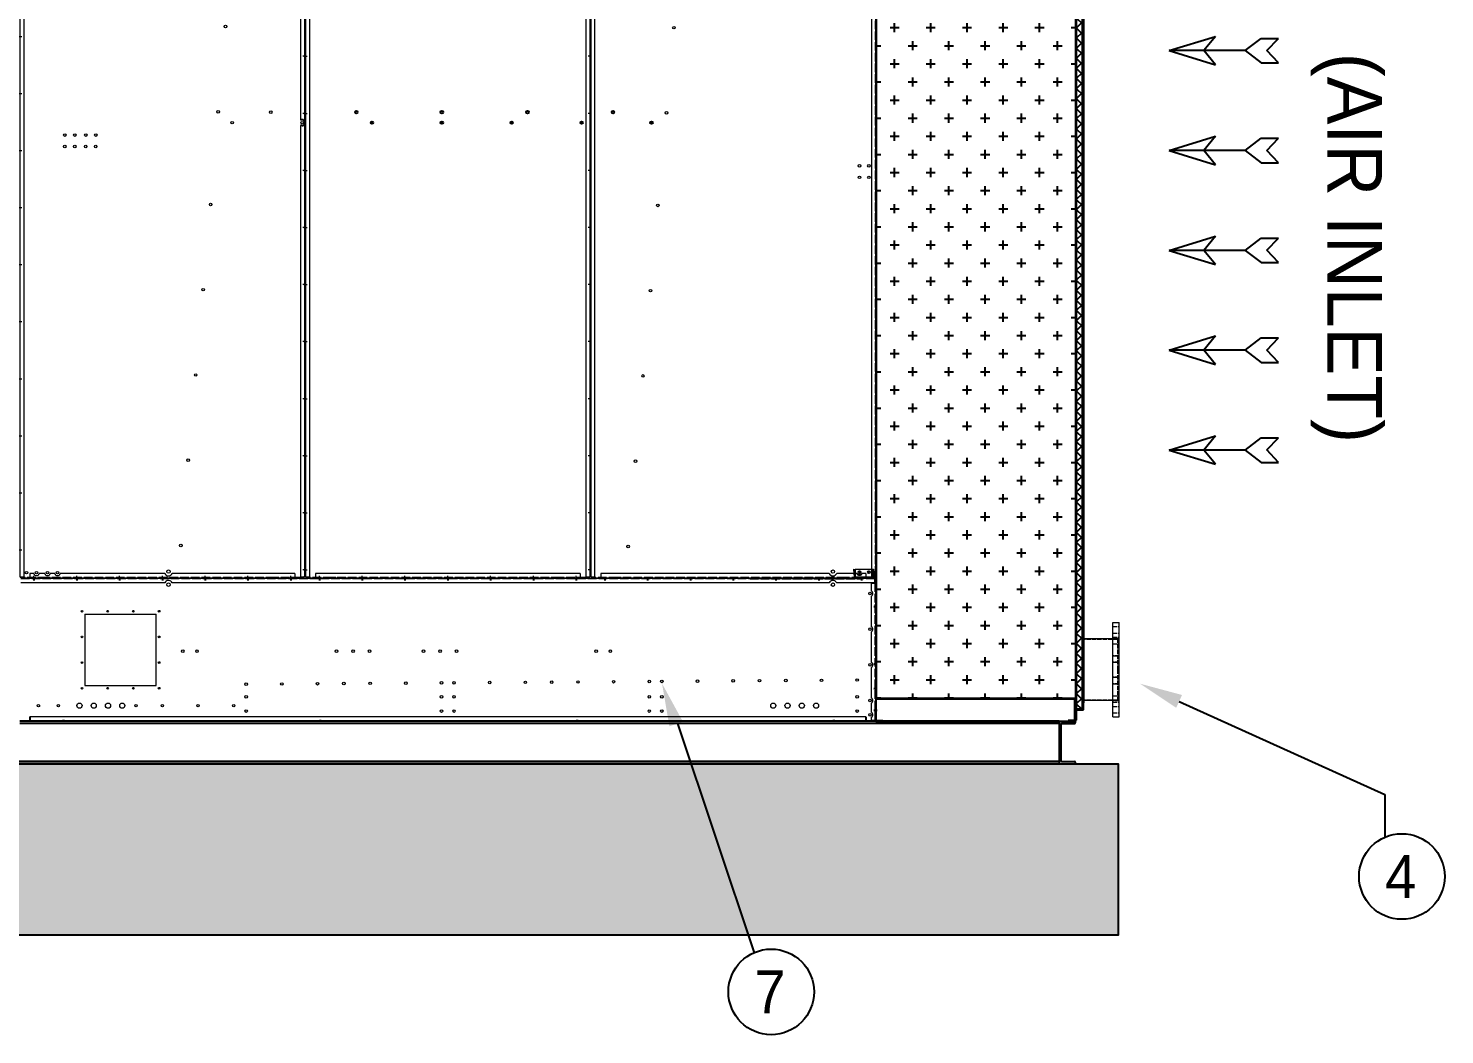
# Model space of a CAD drawing. Header units: millimetres. Extents: x 2711 to 34823, y 3042 to 25750.
# Drawn here: x 16292 to 21257, y 9750 to 13278 of the extents above; entities that cross this region are included whole.
import ezdxf
from ezdxf import colors
from ezdxf.entities.mleader import LeaderData, LeaderLine
from ezdxf.enums import TextEntityAlignment as Align
from ezdxf.math import Vec2, Vec3

# ---------------------------------------------------------------- set-up
doc = ezdxf.new("R2010")
doc.units = ezdxf.units.MM
doc.linetypes.add('DASHED', pattern=[15, 12, -3])
for name, color, linetype in [('냉각탑_dim', 1, 'Continuous'), ('냉각탑_text', 3, 'Continuous'), ('냉각탑_기초', 23, 'Continuous'), ('냉각탑_찬넬방진', 1, 'Continuous')]:
    doc.layers.add(name, color=color, linetype=linetype)
doc.styles.get("Standard").update_dxf_attribs({"font": 'arial.ttf'})
doc.styles.add('돋움', font='Dotum.ttf')

# ---------------------------------------------------------------- blocks, each defined once
blk = doc.blocks.new('화살표 IN OUT')
at = {"layer": '냉각탑_dim'}
for p, q in [((-163.5, 50), (-121.5, 0)), ((0, 0), (-163.5, 50)), ((-322.7, 43), (-383.9, 43)), ((-343.1, 0.5), (-383.9, 43)), ((-383.9, -43), (-343.1, 0.5)), ((-266.4, 0), (-322.7, 43)), ((-266.4, 0), (-322.7, -43)), ((-266.4, 0), (0, 0)), ((-163.5, -50), (-121.5, 0)), ((0, 0), (-163.5, -50)), ((-322.7, -43), (-383.9, -43))]:
    blk.add_line(p, q, dxfattribs=at)
blk = doc.blocks.new('A$C579358C4')
at = {"color": 7, "lineweight": 13, "ltscale": 0.055146}
blk.add_line((2.3, 30.2), (0, 3.8), dxfattribs=at)
at = {"color": 7, "lineweight": 13, "ltscale": 0.035719}
blk.add_line((3.5, 20.7), (2, 3.6), dxfattribs=at)
at = {"color": 7, "lineweight": 13, "ltscale": 0.004167}
for p, q in [((4.3, 30), (2.3, 30.2)), ((72.6, 29.8), (70.6, 30))]:
    blk.add_line(p, q, dxfattribs=at)
at = {"color": 7, "lineweight": 13, "ltscale": 0.13159}
for p, q in [((66.7, 30), (3.5, 30)), ((66.7, 0), (3.5, 0))]:
    blk.add_line(p, q, dxfattribs=at)
at = {"color": 7, "lineweight": 13, "ltscale": 0.055208}
for p, q in [((3.5, 3.5), (3.5, 30)), ((66.7, 3.5), (66.7, 30)), ((66.7, 30), (66.7, 3.5))]:
    blk.add_line(p, q, dxfattribs=at)
at = {"color": 7, "linetype": 'DASHED', "lineweight": 13, "ltscale": 0.055208}
blk.add_line((3.5, 30), (3.5, 3.5), dxfattribs=at)
at = {"color": 7, "linetype": 'DASHED', "lineweight": 13, "ltscale": 0.001633}
blk.add_line((4.3, 30), (3.5, 30), dxfattribs=at)
at = {"color": 7, "linetype": 'DASHED', "lineweight": 13, "ltscale": 0.019427}
blk.add_line((4.3, 30), (3.5, 20.7), dxfattribs=at)
at = {"color": 7, "lineweight": 13, "ltscale": 0.007292}
for p, q in [((3.5, 3.5), (3.5, 0)), ((66.7, 3.5), (66.7, 0))]:
    blk.add_line(p, q, dxfattribs=at)
at = {"color": 7, "linetype": 'DASHED', "lineweight": 13, "ltscale": 0.003125}
blk.add_line((3.5, 2), (3.5, 3.5), dxfattribs=at)
at = {"color": 7, "linetype": 'DASHED', "lineweight": 13, "ltscale": 0.13159}
blk.add_line((3.5, 2), (66.7, 2), dxfattribs=at)
at = {"color": 7, "linetype": 'DASHED', "lineweight": 13, "ltscale": 0.004167}
for p, q in [((3.5, 0), (3.5, 2)), ((25, 0), (25, 2)), ((25, 0), (25, 2)), ((25, 0), (25, 2)), ((25, 0), (25, 2)), ((25, 0), (25, 2)), ((25, 0), (25, 2)), ((25, 0), (25, 2)), ((25, 0), (25, 2)), ((25, 0), (25, 2)), ((25, 0), (25, 2)), ((25, 0), (25, 2)), ((45, 0), (45, 2)), ((45, 0), (45, 2)), ((45, 0), (45, 2)), ((45, 0), (45, 2)), ((45, 0), (45, 2)), ((45, 0), (45, 2)), ((45, 0), (45, 2)), ((45, 0), (45, 2)), ((45, 0), (45, 2)), ((45, 0), (45, 2)), ((45, 0), (45, 2)), ((66.7, 0), (66.7, 2)), ((71.4, 16.7), (69.4, 16.8)), ((71.4, 16.7), (69.4, 16.8)), ((72, 22.6), (70, 22.8)), ((72, 22.6), (70, 22.8))]:
    blk.add_line(p, q, dxfattribs=at)
at = {"color": 7, "lineweight": 13, "ltscale": 0.129957}
blk.add_line((66.7, 30), (4.3, 30), dxfattribs=at)
at = {"color": 7, "lineweight": 13, "ltscale": 0.003125}
blk.add_line((66.7, 2), (66.7, 3.5), dxfattribs=at)
at = {"color": 7, "lineweight": 13, "ltscale": 0.000261465}
for p, q in [((66.8, 2), (66.7, 2)), ((66.7, 0), (66.8, 0))]:
    blk.add_line(p, q, dxfattribs=at)
at = {"color": 7, "lineweight": 13, "ltscale": 0.055693}
for p, q in [((70.6, 30), (68.3, 3.4)), ((72.6, 29.8), (70.3, 3.2))]:
    blk.add_line(p, q, dxfattribs=at)
at = {"color": 7, "lineweight": 13}
for centre in [(18.5, 20), (51.7, 20)]:
    blk.add_circle(centre, 3, dxfattribs=at)
for centre, radius, start, end in [((3.5, 3.5), 3.5, 175, 270), ((3.5, 3.5), 1.5, 175, 270), ((66.8, 3.5), 1.5, 270, 355), ((66.8, 3.5), 3.5, 270, 355)]:
    blk.add_arc(centre, radius, start, end, dxfattribs=at)
blk = doc.blocks.new('A$C66D76F0F')
at = {"color": 7, "lineweight": 13, "ltscale": 2.5}
for p, q in [((5, 2857.9), (8.1, 2857.9)), ((5, 2857.9), (5, 8.1)), ((8.1, 2861), (8.1, 2859.4)), ((21.6, 2861), (8.1, 2861)), ((8.1, 2859.4), (8.1, 2857.9)), ((8.1, 2859.4), (21.6, 2859.4)), ((20, 2857.9), (8.1, 2857.9)), ((20, 2774), (20, 2857.9)), ((21.6, 2861), (987.4, 2861)), ((21.6, 2861), (21.6, 2857.9)), ((21.6, 2846), (21.6, 2857.9)), ((987.4, 2846), (21.6, 2846)), ((1000.9, 2861), (987.4, 2861)), ((987.4, 2861), (987.4, 2857.9)), ((987.4, 2859.4), (1000.9, 2859.4)), ((987.4, 2846), (987.4, 2857.9)), ((989, 2857.9), (989, 1610.4)), ((1000.9, 2857.9), (989, 2857.9)), ((1000.9, 2861), (1000.9, 2859.4)), ((1000.9, 2859.4), (1000.9, 2857.9)), ((1004, 2857.9), (1000.9, 2857.9)), ((1004, 8.1), (1004, 2857.9)), ((20, 8.1), (20, 2758)), ((989, 1590.4), (989, 8.1)), ((5, 8.1), (8.1, 8.1)), ((8.1, 8.1), (20, 8.1)), ((8.1, 6.6), (8.1, 8.1)), ((8.1, 5), (8.1, 6.6)), ((21.6, 6.6), (8.1, 6.6)), ((8.1, 5), (21.6, 5)), ((21.6, 5), (98.3, 5)), ((53.9, 20), (40, 20)), ((40, 20), (40, 5)), ((92.3, 20), (73, 20)), ((105, 6.6), (98.3, 6.6)), ((105, 5), (98.3, 5)), ((111.7, 6.6), (105, 6.6)), ((111.7, 5), (105, 5)), ((127.3, 20), (111.4, 20)), ((111.7, 5), (897.3, 5)), ((512.7, 20), (146.4, 20)), ((969, 20), (539.3, 20)), ((904, 6.6), (897.3, 6.6)), ((904, 5), (897.3, 5)), ((910.7, 6.6), (904, 6.6)), ((910.7, 5), (904, 5)), ((910.7, 5), (987.4, 5)), ((969, 20), (969, 5)), ((1000.9, 6.6), (987.4, 6.6)), ((987.4, 5), (1000.9, 5)), ((989, 8.1), (1000.9, 8.1)), ((1000.9, 6.6), (1000.9, 8.1)), ((1004, 8.1), (1000.9, 8.1)), ((1000.9, 5), (1000.9, 6.6))]:
    blk.add_line(p, q, dxfattribs=at)
at = {"color": 7, "linetype": 'DASHED', "lineweight": 13, "ltscale": 2.5}
for p, q in [((6.6, 8.1), (6.6, 2857.9)), ((21.6, 2859.4), (987.4, 2859.4)), ((50, 2859.4), (50, 2861)), ((59, 2859.4), (59, 2861)), ((200, 2859.4), (200, 2861)), ((209, 2859.4), (209, 2861)), ((350, 2859.4), (350, 2861)), ((359, 2859.4), (359, 2861)), ((500, 2859.4), (500, 2861)), ((509, 2859.4), (509, 2861)), ((650, 2859.4), (650, 2861)), ((659, 2859.4), (659, 2861)), ((800, 2859.4), (800, 2861)), ((809, 2859.4), (809, 2861)), ((950, 2859.4), (950, 2861)), ((959, 2859.4), (959, 2861)), ((1002.4, 2857.9), (1002.4, 8.1)), ((1002.4, 2836), (1004, 2836)), ((1002.4, 2830), (1004, 2830)), ((1002.4, 2636), (1004, 2636)), ((1002.4, 2630), (1004, 2630)), ((5, 2507.5), (6.6, 2507.5)), ((5, 2498.5), (6.6, 2498.5)), ((1002.4, 2436), (1004, 2436)), ((1002.4, 2430), (1004, 2430)), ((5, 2307.5), (6.6, 2307.5)), ((5, 2298.5), (6.6, 2298.5)), ((1002.4, 2236), (1004, 2236)), ((1002.4, 2230), (1004, 2230)), ((5, 2107.5), (6.6, 2107.5)), ((5, 2098.5), (6.6, 2098.5)), ((1002.4, 2036), (1004, 2036)), ((1002.4, 2030), (1004, 2030)), ((5, 1907.5), (6.6, 1907.5)), ((5, 1898.5), (6.6, 1898.5)), ((1002.4, 1836), (1004, 1836)), ((1002.4, 1830), (1004, 1830)), ((5, 1707.5), (6.6, 1707.5)), ((5, 1698.5), (6.6, 1698.5)), ((1002.4, 1636), (1004, 1636)), ((1002.4, 1630), (1004, 1630)), ((5, 1507.5), (6.6, 1507.5)), ((5, 1498.5), (6.6, 1498.5)), ((1002.4, 1436), (1004, 1436)), ((1002.4, 1430), (1004, 1430)), ((5, 1307.5), (6.6, 1307.5)), ((5, 1298.5), (6.6, 1298.5)), ((1002.4, 1236), (1004, 1236)), ((1002.4, 1230), (1004, 1230)), ((5, 1107.5), (6.6, 1107.5)), ((5, 1098.5), (6.6, 1098.5)), ((1002.4, 1036), (1004, 1036)), ((1002.4, 1030), (1004, 1030)), ((5, 907.5), (6.6, 907.5)), ((5, 898.5), (6.6, 898.5)), ((1002.4, 836), (1004, 836)), ((1002.4, 830), (1004, 830)), ((5, 707.5), (6.6, 707.5)), ((5, 698.5), (6.6, 698.5)), ((1002.4, 636), (1004, 636)), ((1002.4, 630), (1004, 630)), ((5, 507.5), (6.6, 507.5)), ((5, 498.5), (6.6, 498.5)), ((1002.4, 436), (1004, 436)), ((1002.4, 430), (1004, 430)), ((5, 307.5), (6.6, 307.5)), ((5, 298.5), (6.6, 298.5)), ((1002.4, 236), (1004, 236)), ((1002.4, 230), (1004, 230)), ((5, 107.5), (6.6, 107.5)), ((5, 98.5), (6.6, 98.5)), ((98.3, 6.6), (21.6, 6.6)), ((50, 5), (50, 6.6)), ((59, 5), (59, 6.6)), ((897.3, 6.6), (111.7, 6.6)), ((200, 5), (200, 6.6)), ((209, 5), (209, 6.6)), ((350, 5), (350, 6.6)), ((359, 5), (359, 6.6)), ((500, 5), (500, 6.6)), ((509, 5), (509, 6.6)), ((650, 5), (650, 6.6)), ((659, 5), (659, 6.6)), ((800, 5), (800, 6.6)), ((809, 5), (809, 6.6)), ((987.4, 6.6), (910.7, 6.6)), ((950, 5), (950, 6.6)), ((959, 5), (959, 6.6)), ((1002.4, 36), (1004, 36)), ((1002.4, 30), (1004, 30))]:
    blk.add_line(p, q, dxfattribs=at)
at = {"color": 7, "lineweight": 5}
for p, q in [((54.5, 2866), (54.5, 2854.4)), ((204.5, 2866), (204.5, 2854.4)), ((354.5, 2866), (354.5, 2854.4)), ((504.5, 2866), (504.5, 2854.4)), ((654.5, 2866), (654.5, 2854.4)), ((804.5, 2866), (804.5, 2854.4)), ((954.5, 2866), (954.5, 2854.4)), ((1009, 2833), (997.4, 2833)), ((0, 2703), (11.6, 2703)), ((1009, 2633), (997.4, 2633)), ((0, 2503), (11.6, 2503)), ((1009, 2433), (997.4, 2433)), ((0, 2303), (11.6, 2303)), ((1009, 2233), (997.4, 2233)), ((0, 2103), (11.6, 2103)), ((1009, 2033), (997.4, 2033)), ((0, 1903), (11.6, 1903)), ((1009, 1833), (997.4, 1833)), ((0, 1703), (11.6, 1703)), ((1009, 1633), (997.4, 1633)), ((0, 1503), (11.6, 1503)), ((1009, 1433), (997.4, 1433)), ((0, 1303), (11.6, 1303)), ((1009, 1233), (997.4, 1233)), ((0, 1103), (11.6, 1103)), ((1009, 1033), (997.4, 1033)), ((0, 903), (11.6, 903)), ((1009, 833), (997.4, 833)), ((0, 703), (11.6, 703)), ((1009, 633), (997.4, 633)), ((0, 503), (11.6, 503)), ((1009, 433), (997.4, 433)), ((0, 303), (11.6, 303)), ((1009, 233), (997.4, 233)), ((0, 103), (11.6, 103)), ((54.5, 0), (54.5, 11.6)), ((204.5, 0), (204.5, 11.6)), ((354.5, 0), (354.5, 11.6)), ((504.5, 0), (504.5, 11.6)), ((654.5, 0), (654.5, 11.6)), ((804.5, 0), (804.5, 11.6)), ((954.5, 0), (954.5, 11.6)), ((1009, 33), (997.4, 33))]:
    blk.add_line(p, q, dxfattribs=at)
at = {"color": 7, "ltscale": 2.5}
for p, q in [((994.4, 1610.4), (989, 1610.4)), ((994.4, 1590.4), (989, 1590.4))]:
    blk.add_line(p, q, dxfattribs=at)
at = {"color": 7, "lineweight": 13, "ltscale": 2.5}
for centre, radius in [((804.6, 2833.9), 4.5), ((778.4, 2535.1), 4.5), ((752.3, 2236.2), 4.5), ((726.1, 1937.4), 4.5), ((700, 1638.5), 4.5), ((884.4, 1637.4), 4.5), ((749.4, 1600.4), 4.5), ((994.4, 1600.4), 4.5), ((673.7, 1313.8), 4.5), ((647.5, 1015), 4.5), ((621.4, 716.1), 4.5), ((595.2, 417.3), 4.5), ((569.1, 118.4), 4.5), ((526, 27), 6), ((526, 27), 6)]:
    blk.add_circle(centre, radius, dxfattribs=at)
at = {"color": 7}
for centre in [(598.5, 2813.5), (645, 2813.5)]:
    blk.add_circle(centre, 4.5, dxfattribs=at)
at = {"color": 7, "lineweight": 13}
for centre in [(26, 2766), (62.3, 2715.9), (157.9, 2686.4), (253.4, 2656.9), (344, 2644), (257.2, 2601), (292.2, 2601), (330.6, 2601), (365.6, 2601), (162.7, 1557), (197.7, 1557), (236.1, 1557), (271.1, 1557), (162.4, 1517), (197.4, 1517), (235.8, 1517), (270.8, 1517), (28.5, 23), (63.5, 23), (101.9, 23), (136.9, 23)]:
    blk.add_circle(centre, 4.5, dxfattribs=at)
at = {"color": 7, "lineweight": 13, "ltscale": 2.5}
for centre, radius, start, end in [((26, 2766), 10, 126.8725, 233.1275), ((526, 27), 15, 207.8181, 332.1819)]:
    blk.add_arc(centre, radius, start, end, dxfattribs=at)
at = {"color": 7, "ltscale": 2.5}
for centre, start, end in [((994.4, 1600.4), 16.262, 90), ((994.4, 1600.4), 270, 343.738), ((1013.6, 1600.4), 163.738, 196.262)]:
    blk.add_arc(centre, 10, start, end, dxfattribs=at)
at = {"color": 7, "lineweight": 5}
for centre in [(63.5, 23), (101.9, 23), (136.9, 23)]:
    blk.add_arc(centre, 10, 197.4609, 342.5391, dxfattribs=at)
blk = doc.blocks.new('A$C7131374D')
at = {"color": 7, "lineweight": 13, "ltscale": 2.5}
for p, q in [((0, 2852.9), (3.1, 2852.9)), ((0, 2852.9), (0, 3.1)), ((16.6, 2856), (3.1, 2856)), ((3.1, 2856), (3.1, 2854.4)), ((3.1, 2854.4), (16.6, 2854.4)), ((3.1, 2854.4), (3.1, 2852.9)), ((15, 2852.9), (3.1, 2852.9)), ((15, 3.1), (15, 2852.9)), ((16.6, 2856), (982.4, 2856)), ((16.6, 2856), (16.6, 2852.9)), ((16.6, 2841), (16.6, 2852.9)), ((982.4, 2841), (16.6, 2841)), ((995.9, 2856), (982.4, 2856)), ((982.4, 2856), (982.4, 2852.9)), ((982.4, 2854.4), (995.9, 2854.4)), ((982.4, 2841), (982.4, 2852.9)), ((984, 2852.9), (984, 3.1)), ((995.9, 2852.9), (984, 2852.9)), ((995.9, 2856), (995.9, 2854.4)), ((995.9, 2854.4), (995.9, 2852.9)), ((999, 2852.9), (995.9, 2852.9)), ((999, 3.1), (999, 2852.9)), ((0, 3.1), (3.1, 3.1)), ((3.1, 3.1), (15, 3.1)), ((3.1, 1.6), (3.1, 3.1)), ((3.1, 0), (3.1, 1.6)), ((16.6, 1.6), (3.1, 1.6)), ((3.1, 0), (16.6, 0)), ((16.6, 0), (93.3, 0)), ((835.7, 15), (35, 15)), ((35, 15), (35, 0)), ((100, 1.6), (93.3, 1.6)), ((100, 0), (93.3, 0)), ((106.7, 1.6), (100, 1.6)), ((106.7, 0), (100, 0)), ((106.7, 0), (892.3, 0)), ((933.4, 15), (862.3, 15)), ((899, 1.6), (892.3, 1.6)), ((899, 0), (892.3, 0)), ((905.7, 1.6), (899, 1.6)), ((905.7, 0), (899, 0)), ((905.7, 0), (982.4, 0)), ((964, 15), (950.7, 15)), ((964, 15), (964, 0)), ((995.9, 1.6), (982.4, 1.6)), ((982.4, 0), (995.9, 0)), ((984, 3.1), (995.9, 3.1)), ((999, 3.1), (995.9, 3.1)), ((995.9, 1.6), (995.9, 3.1)), ((995.9, 0), (995.9, 1.6))]:
    blk.add_line(p, q, dxfattribs=at)
at = {"color": 7, "linetype": 'DASHED', "lineweight": 13, "ltscale": 2.5}
for p, q in [((1.6, 2832.5), (0, 2832.5)), ((1.6, 3.1), (1.6, 2852.9)), ((16.6, 2854.4), (982.4, 2854.4)), ((45, 2854.4), (45, 2856)), ((54, 2854.4), (54, 2856)), ((195, 2854.4), (195, 2856)), ((204, 2854.4), (204, 2856)), ((345, 2854.4), (345, 2856)), ((354, 2854.4), (354, 2856)), ((495, 2854.4), (495, 2856)), ((504, 2854.4), (504, 2856)), ((645, 2854.4), (645, 2856)), ((654, 2854.4), (654, 2856)), ((795, 2854.4), (795, 2856)), ((804, 2854.4), (804, 2856)), ((945, 2854.4), (945, 2856)), ((954, 2854.4), (954, 2856)), ((997.4, 2852.9), (997.4, 3.1)), ((1.6, 2823.5), (0, 2823.5)), ((999, 2701), (997.4, 2701)), ((999, 2695), (997.4, 2695)), ((1.6, 2632.5), (0, 2632.5)), ((1.6, 2623.5), (0, 2623.5)), ((999, 2501), (997.4, 2501)), ((999, 2495), (997.4, 2495)), ((1.6, 2432.5), (0, 2432.5)), ((1.6, 2423.5), (0, 2423.5)), ((999, 2301), (997.4, 2301)), ((999, 2295), (997.4, 2295)), ((1.6, 2232.5), (0, 2232.5)), ((1.6, 2223.5), (0, 2223.5)), ((999, 2101), (997.4, 2101)), ((999, 2095), (997.4, 2095)), ((1.6, 2032.5), (0, 2032.5)), ((1.6, 2023.5), (0, 2023.5)), ((999, 1901), (997.4, 1901)), ((999, 1895), (997.4, 1895)), ((1.6, 1832.5), (0, 1832.5)), ((1.6, 1823.5), (0, 1823.5)), ((999, 1701), (997.4, 1701)), ((999, 1695), (997.4, 1695)), ((1.6, 1632.5), (0, 1632.5)), ((1.6, 1623.5), (0, 1623.5)), ((999, 1501), (997.4, 1501)), ((999, 1495), (997.4, 1495)), ((1.6, 1432.5), (0, 1432.5)), ((1.6, 1423.5), (0, 1423.5)), ((999, 1301), (997.4, 1301)), ((999, 1295), (997.4, 1295)), ((1.6, 1232.5), (0, 1232.5)), ((1.6, 1223.5), (0, 1223.5)), ((999, 1101), (997.4, 1101)), ((999, 1095), (997.4, 1095)), ((1.6, 1032.5), (0, 1032.5)), ((1.6, 1023.5), (0, 1023.5)), ((999, 901), (997.4, 901)), ((999, 895), (997.4, 895)), ((1.6, 832.5), (0, 832.5)), ((1.6, 823.5), (0, 823.5)), ((999, 701), (997.4, 701)), ((999, 695), (997.4, 695)), ((1.6, 632.5), (0, 632.5)), ((1.6, 623.5), (0, 623.5)), ((1.6, 432.5), (0, 432.5)), ((1.6, 423.5), (0, 423.5)), ((1.6, 232.5), (0, 232.5)), ((1.6, 223.5), (0, 223.5)), ((1.6, 32.5), (0, 32.5)), ((1.6, 23.5), (0, 23.5)), ((93.3, 1.6), (16.6, 1.6)), ((45, 0), (45, 1.6)), ((54, 0), (54, 1.6)), ((892.3, 1.6), (106.7, 1.6)), ((195, 0), (195, 1.6)), ((204, 0), (204, 1.6)), ((345, 0), (345, 1.6)), ((354, 0), (354, 1.6)), ((495, 0), (495, 1.6)), ((504, 0), (504, 1.6)), ((645, 0), (645, 1.6)), ((654, 0), (654, 1.6)), ((795, 0), (795, 1.6)), ((804, 0), (804, 1.6)), ((982.4, 1.6), (905.7, 1.6)), ((945, 0), (945, 1.6)), ((954, 0), (954, 1.6))]:
    blk.add_line(p, q, dxfattribs=at)
at = {"color": 7, "lineweight": 13}
for centre in [(942.3, 2828), (975.3, 2828), (942.1, 1444), (975.3, 1444), (942.3, 1404), (975.3, 1404), (942.1, 20), (975.3, 20)]:
    blk.add_circle(centre, 4.5, dxfattribs=at)
at = {"color": 7, "lineweight": 13, "ltscale": 2.5}
for centre, radius in [((370.2, 2825.1), 4.5), ((344, 2526.3), 4.5), ((317.9, 2227.4), 4.5), ((291.7, 1928.6), 4.5), ((265.6, 1629.7), 4.5), ((235.6, 1305.4), 4.5), ((209.4, 1006.6), 4.5), ((183.3, 707.7), 4.5), ((157.1, 408.9), 4.5), ((131, 110), 4.5), ((849, 22), 6)]:
    blk.add_circle(centre, radius, dxfattribs=at)
at = {"color": 7, "lineweight": 25, "ltscale": 1.25}
for centre in [(78.4, 1632.4), (213.4, 1595.4)]:
    blk.add_circle(centre, 4.5, dxfattribs=at)
at = {"color": 7, "lineweight": 13, "ltscale": 2.5}
blk.add_arc((849, 22), 15, 207.8181, 332.1819, dxfattribs=at)
at = {"color": 7}
blk.add_arc((942.1, 20), 10, 210.0024, 329.9976, dxfattribs=at)
blk = doc.blocks.new('1')
h = blk.add_hatch()
h.set_pattern_fill('CROSS', color=5, scale=10)
h.set_pattern_definition([(0, (-663947.65, 25345.246), (63.5, 63.5), [31.75, -95.25]), (90, (-663931.77, 25329.37), (-63.5, 63.5), [31.75, -95.25])])
h.paths.add_polyline_path([(19962.1, 14407.5), (19263.7, 14407.5), (19263.7, 10929.5), (19962.1, 10929.5)])
at = {"ltscale": 500}
h = blk.add_hatch(dxfattribs=at)
h.set_pattern_fill('ANSI37', color=251, scale=200)
h.set_pattern_definition([(45, (-11412.062, -1658.903), (-17.67767, 17.67767), []), (135, (-11412.062, -1658.903), (-17.67767, -17.67767), [])])
h.paths.add_polyline_path([(19987.1, 13785), (19987.1, 14406.8), (19965.3, 14406.8), (19965.3, 10892.2), (19987.1, 10892.2), (19987.1, 10914)])
for p, q in [((19262.1, 14449.5), (19262.1, 10849.5)), ((19962.1, 14449.5), (19962.1, 10849.5)), ((19263.7, 14407.5), (19263.7, 10929.5)), ((19962.1, 14409.1), (19962.1, 10927.9)), ((19263.7, 10929.5), (19962.1, 10929.5)), ((19263.7, 10927.9), (19960.5, 10927.9)), ((19263.7, 10851.1), (19263.7, 10927.9)), ((19960.5, 10851.1), (19960.5, 10927.9)), ((19287.1, 10851.1), (19287.1, 10849.5)), ((19287.1, 10849.5), (19937.1, 10849.5)), ((19937.1, 10851.1), (19937.1, 10849.5))]:
    blk.add_line(p, q)
at = {"color": 251, "ltscale": 500}
for p, q in [((19962.1, 14446.5), (19962.1, 10852.5)), ((19965.3, 14446.5), (19965.3, 10852.5)), ((19987.1, 10914), (19987.1, 14385)), ((19990.3, 14385), (19990.3, 10914)), ((19965.3, 10892.2), (19987.1, 10892.2)), ((19965.3, 10889), (19990.3, 10889)), ((19987.1, 10892.2), (19987.1, 10914)), ((19987.1, 10914), (19990.3, 10914)), ((19990.3, 10889), (19990.3, 10914)), ((19962.1, 10852.5), (19965.3, 10852.5))]:
    blk.add_line(p, q, dxfattribs=at)
at = {"color": 7, "lineweight": 13, "ltscale": 2.5}
for p, q in [((17263.1, 14204.4), (17263.1, 11354.6)), ((17278.1, 11354.6), (17278.1, 14204.4)), ((18246.1, 14204.4), (18246.1, 11354.6)), ((18261.1, 11354.6), (18261.1, 14204.4)), ((19258.6, 11349.5), (16265.6, 11349.5)), ((16769.8, 11334.5), (16265.6, 11334.5)), ((19098.8, 11334.5), (16796.3, 11334.5)), ((17263.1, 11354.6), (17266.2, 11354.6)), ((17266.2, 11353.1), (17266.2, 11354.6)), ((17266.2, 11354.6), (17278.1, 11354.6)), ((17279.7, 11353.1), (17266.2, 11353.1)), ((17266.2, 11351.5), (17266.2, 11353.1)), ((17266.2, 11351.5), (17279.7, 11351.5)), ((17279.2, 11351.5), (17355.8, 11351.5)), ((18226.1, 11366.5), (17298.1, 11366.5)), ((17298.1, 11366.5), (17298.1, 11351.5)), ((17362.6, 11353.1), (17355.8, 11353.1)), ((17362.6, 11351.5), (17355.8, 11351.5)), ((17369.3, 11353.1), (17362.6, 11353.1)), ((17369.3, 11351.5), (17362.6, 11351.5)), ((17369.3, 11351.5), (18154.8, 11351.5)), ((18161.6, 11353.1), (18154.8, 11353.1)), ((18161.6, 11351.5), (18154.8, 11351.5)), ((18168.3, 11353.1), (18161.6, 11353.1)), ((18168.3, 11351.5), (18161.6, 11351.5)), ((18168.3, 11351.5), (18245, 11351.5)), ((18226.1, 11366.5), (18226.1, 11351.5)), ((18258.5, 11353.1), (18245, 11353.1)), ((18245, 11351.5), (18258.5, 11351.5)), ((18246.1, 11354.6), (18258.5, 11354.6)), ((18261.1, 11354.6), (18258.5, 11354.6)), ((18258.5, 11353.1), (18258.5, 11354.6)), ((18258.5, 11351.5), (18258.5, 11353.1)), ((18821.6, 11349.5), (19214.6, 11349.5)), ((19258.6, 11334.5), (19125.3, 11334.5)), ((19247.1, 11305.1), (19247.1, 11332.5)), ((19247.1, 11332.5), (19258.6, 11332.5)), ((19258.6, 11349.5), (19258.6, 11346)), ((19258.6, 11334.5), (19258.6, 11346)), ((19260.1, 11346), (19258.6, 11346)), ((19262.1, 11332.5), (19258.6, 11332.5)), ((19260.1, 11332.5), (19260.1, 11346)), ((19262.1, 11346), (19260.1, 11346)), ((19262.1, 11346), (19262.1, 11332.5)), ((19262.1, 10853), (19262.1, 11332.5)), ((19247.1, 11180.1), (19247.1, 11287.8)), ((16490.1, 11224.5), (16740.1, 11224.5)), ((16490.1, 11224.5), (16490.1, 10974.5)), ((16740.1, 10974.5), (16740.1, 11224.5)), ((19247.1, 11055.1), (19247.1, 11162.8)), ((19247.1, 10930.1), (19247.1, 11037.8)), ((16490.1, 10974.5), (16740.1, 10974.5)), ((19247.1, 10880.1), (19247.1, 10912.8)), ((16405.3, 10849.5), (16279.1, 10849.5)), ((19227.1, 10864.5), (16297.1, 10864.5)), ((16405.3, 10851.5), (16412.1, 10851.5)), ((16405.3, 10849.5), (16412.1, 10849.5)), ((16418.8, 10851.5), (16412.1, 10851.5)), ((16418.8, 10849.5), (16412.1, 10849.5)), ((17305.3, 10849.5), (16418.8, 10849.5)), ((17305.3, 10851.5), (17312.1, 10851.5)), ((17305.3, 10849.5), (17312.1, 10849.5)), ((17318.8, 10851.5), (17312.1, 10851.5)), ((17318.8, 10849.5), (17312.1, 10849.5)), ((18205.3, 10849.5), (17318.8, 10849.5)), ((18205.3, 10851.5), (18212.1, 10851.5)), ((18205.3, 10849.5), (18212.1, 10849.5)), ((18218.8, 10851.5), (18212.1, 10851.5)), ((18218.8, 10849.5), (18212.1, 10849.5)), ((19105.3, 10849.5), (18218.8, 10849.5)), ((19105.3, 10851.5), (19112.1, 10851.5)), ((19105.3, 10849.5), (19112.1, 10849.5)), ((19118.8, 10851.5), (19112.1, 10851.5)), ((19118.8, 10849.5), (19112.1, 10849.5)), ((19245.1, 10849.5), (19118.8, 10849.5)), ((19245.1, 10851.5), (19258.6, 10851.5)), ((19258.6, 10849.5), (19245.1, 10849.5)), ((19247.1, 10853), (19247.1, 10862.8)), ((19247.1, 10853), (19258.6, 10853)), ((19262.1, 10853), (19258.6, 10853)), ((19258.6, 10851.5), (19258.6, 10853)), ((19258.6, 10849.5), (19258.6, 10851.5))]:
    blk.add_line(p, q, dxfattribs=at)
at = {"color": 7, "linetype": 'DASHED', "lineweight": 13, "ltscale": 2.5}
for p, q in [((17264.7, 11354.6), (17264.7, 14204.4)), ((18259.5, 14204.4), (18259.5, 11354.6)), ((17264.7, 11584), (17263.1, 11584)), ((17264.7, 11575), (17263.1, 11575)), ((19258.6, 11347.5), (16265.6, 11347.5)), ((16308.6, 11347.5), (16308.6, 11349.5)), ((16314.6, 11347.5), (16314.6, 11349.5)), ((16458.6, 11347.5), (16458.6, 11349.5)), ((16464.6, 11347.5), (16464.6, 11349.5)), ((16608.6, 11347.5), (16608.6, 11349.5)), ((16614.6, 11347.5), (16614.6, 11349.5)), ((16758.6, 11347.5), (16758.6, 11349.5)), ((16764.6, 11347.5), (16764.6, 11349.5)), ((16908.6, 11347.5), (16908.6, 11349.5)), ((16914.6, 11347.5), (16914.6, 11349.5)), ((17058.6, 11347.5), (17058.6, 11349.5)), ((17064.6, 11347.5), (17064.6, 11349.5)), ((17208.6, 11347.5), (17208.6, 11349.5)), ((17214.6, 11347.5), (17214.6, 11349.5)), ((17355.8, 11353.1), (17279.2, 11353.1)), ((17309.1, 11347.5), (17309.1, 11349.5)), ((17315.1, 11347.5), (17315.1, 11349.5)), ((18154.8, 11353.1), (17369.3, 11353.1)), ((17459.1, 11347.5), (17459.1, 11349.5)), ((17465.1, 11347.5), (17465.1, 11349.5)), ((17609.1, 11347.5), (17609.1, 11349.5)), ((17615.1, 11347.5), (17615.1, 11349.5)), ((17759.1, 11347.5), (17759.1, 11349.5)), ((17765.1, 11347.5), (17765.1, 11349.5)), ((17909.1, 11347.5), (17909.1, 11349.5)), ((17915.1, 11347.5), (17915.1, 11349.5)), ((18059.1, 11347.5), (18059.1, 11349.5)), ((18065.1, 11347.5), (18065.1, 11349.5)), ((18245, 11353.1), (18168.3, 11353.1)), ((18209.1, 11347.5), (18209.1, 11349.5)), ((18215.1, 11347.5), (18215.1, 11349.5)), ((18309.6, 11347.5), (18309.6, 11349.5)), ((18315.6, 11347.5), (18315.6, 11349.5)), ((18459.6, 11347.5), (18459.6, 11349.5)), ((18465.6, 11347.5), (18465.6, 11349.5)), ((18609.6, 11347.5), (18609.6, 11349.5)), ((18615.6, 11347.5), (18615.6, 11349.5)), ((18759.6, 11347.5), (18759.6, 11349.5)), ((18765.6, 11347.5), (18765.6, 11349.5)), ((18821.6, 11347.5), (19214.6, 11347.5)), ((19260.1, 10853), (19260.1, 11332.5)), ((16279.1, 10851.5), (16405.3, 10851.5)), ((16418.8, 10851.5), (17305.3, 10851.5)), ((17318.8, 10851.5), (18205.3, 10851.5)), ((18218.8, 10851.5), (19105.3, 10851.5)), ((19118.8, 10851.5), (19245.1, 10851.5))]:
    blk.add_line(p, q, dxfattribs=at)
at = {"color": 7, "lineweight": 5}
for p, q in [((17258.1, 13179.5), (17269.7, 13179.5)), ((18266.1, 13179.5), (18254.5, 13179.5)), ((17258.1, 12979.5), (17269.7, 12979.5)), ((18266.1, 12979.5), (18254.5, 12979.5)), ((17258.1, 12779.5), (17269.7, 12779.5)), ((18266.1, 12779.5), (18254.5, 12779.5)), ((17258.1, 12579.5), (17269.7, 12579.5)), ((18266.1, 12579.5), (18254.5, 12579.5)), ((17258.1, 12379.5), (17269.7, 12379.5)), ((18266.1, 12379.5), (18254.5, 12379.5)), ((17258.1, 12179.5), (17269.7, 12179.5)), ((18266.1, 12179.5), (18254.5, 12179.5)), ((17258.1, 11979.5), (17269.7, 11979.5)), ((18266.1, 11979.5), (18254.5, 11979.5)), ((17258.1, 11779.5), (17269.7, 11779.5)), ((18266.1, 11779.5), (18254.5, 11779.5)), ((17258.1, 11579.5), (17269.7, 11579.5)), ((18266.1, 11579.5), (18254.5, 11579.5)), ((17258.1, 11379.5), (17269.7, 11379.5)), ((18266.1, 11379.5), (18254.5, 11379.5)), ((17312.1, 11346.5), (17312.1, 11358.1)), ((17462.1, 11346.5), (17462.1, 11358.1)), ((17612.1, 11346.5), (17612.1, 11358.1)), ((17762.1, 11346.5), (17762.1, 11358.1)), ((17912.1, 11346.5), (17912.1, 11358.1)), ((18062.1, 11346.5), (18062.1, 11358.1)), ((18212.1, 11346.5), (18212.1, 11358.1))]:
    blk.add_line(p, q, dxfattribs=at)
at = {"color": 7}
for p, q in [((16311.6, 11354.5), (16311.6, 11342.5)), ((16461.6, 11354.5), (16461.6, 11342.5)), ((16611.6, 11354.5), (16611.6, 11342.5)), ((16761.6, 11354.5), (16761.6, 11342.5)), ((16911.6, 11354.5), (16911.6, 11342.5)), ((17061.6, 11354.5), (17061.6, 11342.5)), ((17211.6, 11354.5), (17211.6, 11342.5)), ((17312.1, 11354.5), (17312.1, 11342.5)), ((17462.1, 11354.5), (17462.1, 11342.5)), ((17612.1, 11354.5), (17612.1, 11342.5)), ((17762.1, 11354.5), (17762.1, 11342.5)), ((17912.1, 11354.5), (17912.1, 11342.5)), ((18062.1, 11354.5), (18062.1, 11342.5)), ((18212.1, 11354.5), (18212.1, 11342.5)), ((18312.6, 11354.5), (18312.6, 11342.5)), ((18462.6, 11354.5), (18462.6, 11342.5)), ((18612.6, 11354.5), (18612.6, 11342.5)), ((18762.6, 11354.5), (18762.6, 11342.5)), ((18912.6, 11354.5), (18912.6, 11342.5)), ((19062.6, 11354.5), (19062.6, 11342.5)), ((19212.6, 11354.5), (19212.6, 11342.5)), ((19267.1, 11249.5), (19255.1, 11249.5)), ((19267.1, 11049.5), (19255.1, 11049.5)), ((19267.1, 10962), (19255.1, 10962)), ((19267.1, 10887), (19255.1, 10887))]:
    blk.add_line(p, q, dxfattribs=at)
at = {"color": 7, "lineweight": 13, "ltscale": 1.25}
for p, q in [((20093.3, 10864.5), (20093.3, 11194.5)), ((20115.3, 10864.5), (20115.3, 11194.5)), ((20093.3, 11137.6), (19990.3, 11137.6)), ((20093.3, 10921.3), (19990.3, 10921.3)), ((20093.3, 10864.5), (20115.3, 10864.5))]:
    blk.add_line(p, q, dxfattribs=at)
at = {"color": 7, "linetype": 'DASHED', "lineweight": 13, "ltscale": 1.25}
for p, q in [((20110.3, 11135.6), (19990.3, 11135.6)), ((20110.3, 11137.6), (20110.3, 11029.5)), ((20115.3, 11055.5), (20093.3, 11055.5)), ((20093.3, 11055.5), (20115.3, 11055.5)), ((20110.3, 11029.5), (20110.3, 10921.3)), ((20115.3, 11003.4), (20093.3, 11003.4)), ((20093.3, 11003.4), (20115.3, 11003.4)), ((20115.3, 10980.4), (20093.3, 10980.4)), ((20093.3, 10980.4), (20115.3, 10980.4)), ((20110.3, 10923.3), (19990.3, 10923.3)), ((20093.3, 10938.4), (20115.3, 10938.4)), ((20093.3, 10938.4), (20115.3, 10938.4)), ((20110.3, 10921.3), (20093.3, 10921.3)), ((20115.3, 10920.5), (20093.3, 10920.5)), ((20093.3, 10915.4), (20115.3, 10915.4)), ((20093.3, 10915.4), (20115.3, 10915.4)), ((20093.3, 10900.9), (20115.3, 10900.9)), ((20093.3, 10900.9), (20115.3, 10900.9)), ((20093.3, 10877.9), (20115.3, 10877.9)), ((20093.3, 10877.9), (20115.3, 10877.9))]:
    blk.add_line(p, q, dxfattribs=at)
at = {"lineweight": 5}
blk.add_line((19990.3, 11135.6), (19990.3, 10923.3), dxfattribs=at)
at = {"color": 7, "ltscale": 2.5}
for p, q in [((16297.1, 10864.5), (16297.1, 10849.5)), ((19227.1, 10864.5), (19227.1, 10849.5))]:
    blk.add_line(p, q, dxfattribs=at)
at = {"ltscale": 500}
for p, q in [((19262.1, 10849.5), (19287.1, 10849.5)), ((19263.7, 10851.1), (19287.1, 10851.1)), ((19960.5, 10851.1), (19937.1, 10851.1)), ((19962.1, 10849.5), (19937.1, 10849.5))]:
    blk.add_line(p, q, dxfattribs=at)
at = {"color": 7, "ltscale": 2.5}
for centre in [(17441.4, 12983.9), (17741.4, 12983.9), (18041.4, 12983.9), (17496.4, 12946.9), (17741.4, 12946.9), (17986.4, 12946.9), (18231.4, 12946.9)]:
    blk.add_circle(centre, 4.5, dxfattribs=at)
at = {"color": 7, "lineweight": 13, "ltscale": 2.5}
for centre, radius in [((16783.1, 11327.5), 6), ((19112.1, 11327.5), 6), ((19242.1, 11296.5), 4.5), ((16480.1, 11234.5), 3), ((16570.1, 11234.5), 3), ((16660.1, 11234.5), 3), ((16750.1, 11234.5), 3), ((19242.1, 11171.5), 4.5), ((16480.1, 11144.5), 3), ((16750.1, 11144.5), 3), ((16833.1, 11094.5), 4.5), ((16883.1, 11094.5), 4.5), ((17372.1, 11094.5), 4.5), ((17430.1, 11094.5), 4.5), ((17488.1, 11094.5), 4.5), ((17677.1, 11094.5), 4.5), ((17735.1, 11094.5), 4.5), ((17793.1, 11094.5), 4.5), ((18282.1, 11094.5), 4.5), ((18332.1, 11094.5), 4.5), ((16480.1, 11054.5), 3), ((16750.1, 11054.5), 3), ((19242.1, 11046.5), 4.5), ((16480.1, 10964.5), 3), ((16570.1, 10964.5), 3), ((16660.1, 10964.5), 3), ((16750.1, 10964.5), 3), ((19242.1, 10921.5), 4.5), ((18903.1, 10903.5), 9), ((18953.1, 10903.5), 9), ((19003.1, 10903.5), 9), ((19053.1, 10903.5), 9), ((19242.1, 10871.5), 4.5)]:
    blk.add_circle(centre, radius, dxfattribs=at)
at = {"color": 7, "lineweight": 13, "ltscale": 3}
for centre, radius in [((17055.6, 10978.6), 4.5), ((17180.6, 10979.5), 4.5), ((17305.6, 10980.3), 4.5), ((17397.8, 10981), 4.5), ((17490.1, 10981.6), 4.5), ((17615.1, 10982.4), 4.5), ((17740.1, 10983.3), 4.5), ((17784.1, 10983.6), 4.5), ((17909.1, 10984.5), 4.5), ((18034.1, 10985.3), 4.5), ((18126.3, 10986), 4.5), ((18218.6, 10986.6), 4.5), ((18343.6, 10987.4), 4.5), ((18468.6, 10988.3), 4.5), ((18512.6, 10988.6), 4.5), ((18637.6, 10989.5), 4.5), ((18762.6, 10990.3), 4.5), ((18854.8, 10991), 4.5), ((18947.1, 10991.6), 4.5), ((19072.1, 10992.4), 4.5), ((19197.1, 10993.3), 4.5), ((17055.6, 10934.5), 4.5), ((17740.1, 10934.5), 4.5), ((17784.1, 10934.5), 4.5), ((18468.6, 10934.5), 4.5), ((18512.6, 10934.5), 4.5), ((19197.1, 10934.5), 4.5), ((16327.1, 10903.5), 4.5), ((16397.1, 10903.5), 4.5), ((16471.1, 10903.5), 9), ((16521.1, 10903.5), 9), ((16571.1, 10903.5), 9), ((16621.1, 10903.5), 9), ((16669.3, 10903.5), 4.5), ((16761.6, 10903.5), 4.5), ((16886.6, 10903.5), 4.5), ((17011.6, 10903.5), 4.5), ((17055.6, 10884.5), 4.5), ((17740.1, 10884.5), 4.5), ((17784.1, 10884.5), 4.5), ((18468.6, 10884.5), 4.5), ((18512.6, 10884.5), 4.5), ((19197.1, 10884.5), 4.5)]:
    blk.add_circle(centre, radius, dxfattribs=at)
at = {"color": 7, "lineweight": 13, "ltscale": 2.5}
for centre, radius, start, end in [((16783.1, 11327.5), 15, 27.8181, 152.1819), ((19112.1, 11327.5), 15, 27.8181, 152.1819), ((19242.1, 11296.5), 10, 300, 60), ((19242.1, 11171.5), 10, 300, 60), ((19242.1, 11046.5), 10, 300, 60), ((19242.1, 10921.5), 10, 300, 60), ((19242.1, 10871.5), 10, 300, 60)]:
    blk.add_arc(centre, radius, start, end, dxfattribs=at)
at = {"layer": '냉각탑_dim'}
blk.add_solid([(18586.2, 10847.6), (18513.2, 10981.1), (18538.9, 10831.2)], dxfattribs=at)
at = {"layer": '냉각탑_찬넬방진', "ltscale": 150}
for p, q in [((19205.6, 10849.5), (16261.6, 10849.4)), ((19905.6, 10849.5), (19962.1, 10849.5)), ((19905.6, 10849.4), (19905.6, 10699.4)), ((19911.2, 10837.5), (19911.2, 10711.3)), ((19914.6, 10841.1), (19958.7, 10841.1)), ((19958.7, 10841), (19914.6, 10841)), ((19962.1, 10844.5), (19962.1, 10849.5)), ((19905.6, 10699.4), (19962.1, 10699.4)), ((19914.6, 10707.7), (19958.7, 10707.7)), ((19962.1, 10699.5), (19962.1, 10704.4))]:
    blk.add_line(p, q, dxfattribs=at)
at = {"layer": '냉각탑_찬넬방진', "ltscale": 30}
for p, q in [((19905.6, 10849.4), (16261.6, 10849.4)), ((19905.6, 10841), (16261.6, 10841)), ((19905.6, 10707.8), (12818.5, 10707.8))]:
    blk.add_line(p, q, dxfattribs=at)
at = {"layer": '냉각탑_찬넬방진', "ltscale": 150}
for centre, start, end in [((19914.6, 10837.7), 90, 180), ((19958.7, 10844.5), 270, 0), ((19958.7, 10844.4), 270, 0), ((19914.6, 10711.1), 180, 270), ((19958.7, 10704.3), 0, 90)]:
    blk.add_arc(centre, 3.39, start, end, dxfattribs=at)
at = {"color": 7}
for name, p in [('A$C66D76F0F', (16257.1, 11346.5)), ('A$C7131374D', (18263.1, 11351.5))]:
    blk.add_blockref(name, p, dxfattribs=at)
at = {"color": 7, "lineweight": 5, "xscale": -1}
blk.add_blockref('A$C579358C4', (19256.8, 11351.5), dxfattribs=at)

msp = doc.modelspace()

# ---------------------------------------------------------------- hatches: boundary and pattern name
h = msp.add_hatch()
h.set_pattern_fill('AR-CONC', color=4)
h.set_pattern_definition([(50, (-315267.93, -191609.87), (182.18467, -15.939086), [19.05, -209.55]), (355, (-315267.93, -191609.87), (-35.24342, 191.056845), [15.24, -167.64058]), (100.451445, (-315252.75, -191611.2), (146.94125, 175.11775), [16.19001, -178.090245]), (46.1842, (-315267.93, -191559.07), (271.07904, -42.04233), [28.575, -314.325]), (96.63556, (-315245.34, -191562.57), (237.40413, 247.42612), [24.28502, -267.1356]), (351.18415, (-315267.93, -191559.07), (237.40413, 247.42612), [22.85997, -251.45973]), (21, (-315242.53, -191571.77), (151.61439, -102.2652), [19.05, -209.55]), (326, (-315242.53, -191571.77), (61.80203, 184.18797), [15.24, -167.64]), (71.451445, (-315229.9, -191580.3), (213.41642, 81.92277), [16.19001, -178.08994]), (37.5, (-315267.934, -191609.87), (3.088603, 84.555039), [0, -165.608, 0, -170.18, 0, -168.275]), (7.5, (-315267.93, -191609.87), (66.819663, 100.180575), [0, -97.028, 0, -161.798, 0, -64.135]), (327.5, (-315324.576, -191609.87), (135.590595, -5.728744), [0, -63.5, 0, -198.12, 0, -262.89]), (317.5, (-315349.98, -191609.87), (148.12918, 25.42649), [0, -82.55, 0, -131.572, 0, -186.69])])
h.paths.add_polyline_path([(12612.1, 10099.5), (20112.1, 10099.5), (20112.1, 10699.5), (12612.1, 10699.4)])

# ---------------------------------------------------------------- linework, layer by layer
at = {"color": 7, "lineweight": 13, "ltscale": 1.25}
msp.add_line((20093.3, 11194.5), (20115.3, 11194.5), dxfattribs=at)
at = {"color": 7, "linetype": 'DASHED', "lineweight": 13, "ltscale": 1.25}
for p, q in [((20093.3, 11181), (20115.3, 11181)), ((20093.3, 11181), (20115.3, 11181)), ((20093.3, 11158), (20115.3, 11158)), ((20093.3, 11158), (20115.3, 11158)), ((20093.3, 11143.5), (20115.3, 11143.5)), ((20093.3, 11143.5), (20115.3, 11143.5)), ((20115.3, 11138.5), (20093.3, 11138.5)), ((20110.3, 11137.6), (20093.3, 11137.6)), ((20093.3, 11120.5), (20115.3, 11120.5)), ((20093.3, 11120.5), (20115.3, 11120.5)), ((20115.3, 11078.5), (20093.3, 11078.5)), ((20093.3, 11078.5), (20115.3, 11078.5))]:
    msp.add_line(p, q, dxfattribs=at)
at = {"ltscale": 500}
msp.add_line((19962.1, 10699.5), (20112.1, 10699.5), dxfattribs=at)
at = {"ltscale": 500, "elevation": 0}
msp.add_lwpolyline([(12612.1, 10699.5), (20112.1, 10699.5), (20112.1, 10099.5), (12612.1, 10099.5)], dxfattribs=at)
at = {"layer": '냉각탑_dim', "linetype": 'ByBlock', "lineweight": -2}
msp.add_lwpolyline([(18567, 10841), (18835.6, 10037.7)], dxfattribs=at)
for centre in [(21106.6, 10304.6), (18895.9, 9900.3)]:
    msp.add_circle(centre, 150, dxfattribs=at)
at = {"layer": '냉각탑_기초', "lineweight": 20, "ltscale": 30}
msp.add_line((15728.6, 10099.4), (18115, 10099.4), dxfattribs=at)
at = {"layer": '냉각탑_찬넬방진', "ltscale": 30}
msp.add_line((19905.6, 10699.4), (12612.1, 10699.4), dxfattribs=at)

# ---------------------------------------------------------------- block references
msp.add_blockref('1', (0, 0))
at = {"layer": '냉각탑_dim', "xscale": -1}
for p in [(20290.3, 13199.4), (20290.3, 12849.4), (20290.3, 12499.4), (20290.3, 12149.4), (20290.3, 11799.4)]:
    msp.add_blockref('화살표 IN OUT', p, dxfattribs=at)

# ---------------------------------------------------------------- texts
at = {"layer": '냉각탑_text', "style": '돋움'}
msp.add_text('(AIR INLET)', height=192, rotation=270, dxfattribs=at).set_placement((20941.2, 12508), align=Align.MIDDLE_CENTER)
for s, p in [('4', (21102.3, 10304.8)), ('7', (18891.6, 9900.5))]:
    msp.add_text(s, height=150, dxfattribs=at).set_placement(p, align=Align.MIDDLE_CENTER)

# ---------------------------------------------------------------- leaders
at = {"layer": '냉각탑_dim'}
ml = msp.add_multileader_mtext('Standard', dxfattribs=at)
ml.set_content('')
ml.set_leader_properties(color=256)
ml.build(insert=Vec2(0, 0))
ml.multileader.update_dxf_attribs({"text_right_attachment_type": 6, "dogleg_length": 5, "arrow_head_size": 150, "scale": 30})
ctx = ml.context
ctx.base_point, ctx.scale, ctx.char_height, ctx.arrow_head_size, ctx.landing_gap_size, ctx.plane_origin, ctx.plane_x_axis, ctx.plane_y_axis = Vec3(21046.3, 10442), 30, 5.4, 150, 2.7, Vec3(20340.8, 10863.2), Vec3(0, -1), Vec3(1, 0)
ctx.right_attachment = 6
notes = []
notes.append((ctx, [(0, (1, 1, 0), (21046.3, 10592), (0, -1), 150, [(0, [(20189.1, 10980.4)], 0, [])])]))
ctx.mtext, ml.multileader.dxf.content_type = None, 0
for ctx, leaders in notes:
    for number, flags, end, landing, length, lines in leaders:
        leader = LeaderData()
        leader.index, (leader.has_last_leader_line, leader.has_dogleg_vector, leader.attachment_direction) = number, flags
        leader.last_leader_point, leader.dogleg_vector, leader.dogleg_length = Vec3(end), Vec3(landing), length
        for number, points, colour, breaks in lines:
            line = LeaderLine()
            line.index, line.vertices, line.color, line.breaks = number, Vec3.list(points), colors.encode_raw_color(colour), breaks
            leader.lines.append(line)
        ctx.leaders.append(leader)

doc.saveas('drawing.dxf')
